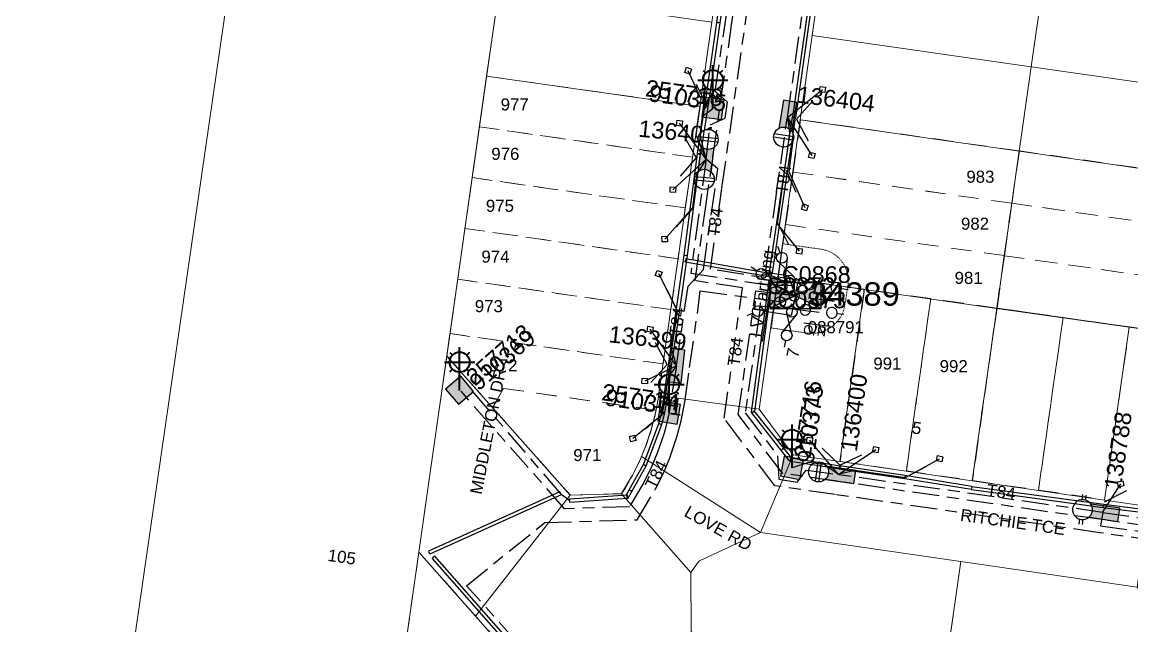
# Model space of a CAD drawing. Header units: metres. Extents: x 300545 to 301772, y 6244522 to 6246099.
# Drawn here: x 300629.5 to 300795.5, y 6245096.2 to 6245186.4 of the extents above; entities that cross this region are included whole.
import ezdxf
from ezdxf.enums import TextEntityAlignment as Align

# ---------------------------------------------------------------- set-up
doc = ezdxf.new("R2010")
doc.units = ezdxf.units.M
for name, pattern in [('Cable Exist UG', [8.2, 4, -1.2, 1.8, -1.2]), ('Dash', [5, 3, -2]), ('HIDDEN', [0.375, 0.25, -0.125]), ('HIDDEN2', [0.1875, 0.125, -0.0625])]:
    doc.linetypes.add(name, pattern=pattern)
doc.layers.get('0').update_dxf_attribs({"color": 6})
for name, color, linetype, lineweight in [('Cadastre Developer_SP_EXT', 9, 'Continuous', 5), ('Cadastre Land Parcels_SP_EXT', 9, 'Continuous', 5), ('Cadastre Other Property_SP_EXT', 9, 'HIDDEN', 5), ('Cadastre Roads_SP_EXT', 9, 'Continuous', 5)]:
    doc.layers.add(name, color=color, linetype=linetype, lineweight=lineweight)
for name, color, linetype in [('Duct_SP_EXT', 7, 'Continuous'), ('Equip_HV_EXT', 7, 'Continuous'), ('Equip_LV_EXT', 7, 'Continuous'), ('Equip_SP_SL_EXT', 7, 'Continuous'), ('Mains_HV_EXT', 7, 'Continuous'), ('Mains_LV_EXT', 7, 'Continuous'), ('Mains_LV_SL_EXT', 7, 'Continuous'), ('Services_SP_EXT', 7, 'Continuous'), ('Sub_SP_EXT', 7, 'Continuous'), ('SupportsUG_SP_LV_EXT', 7, 'Continuous'), ('SupportsUG_SP_LV_SL_EXT', 7, 'Continuous'), ('Trench_SP_EXT', 7, 'Continuous')]:
    doc.layers.add(name, color=color, linetype=linetype)
doc.styles.add('COLUMN_LABEL', font='arial.ttf')
doc.styles.add('iecARIAL', font='arial.ttf', dxfattribs={"height": 2})
doc.styles.add('POLE_LABEL', font='arial.ttf')
doc.styles.get("Standard").update_dxf_attribs({"font": 'arial.ttf'})
doc.styles.add('SWITCH_LABEL', font='arial.ttf', dxfattribs={"height": 2.5})
doc.linetypes.add('Cable E UG', pattern='A,6,-0.5,["E",Standard,S=1.7,R=0,X=0.5,Y=-1],-2.9', length=9.4)

# ---------------------------------------------------------------- blocks, each defined once
blk = doc.blocks.new('SUB_PADMOUNT_EXT')
for points in [[(0, 0), (-3.84, 1.92), (-3.84, -1.92)], [(0, 0), (3.84, 1.92), (3.84, -1.92)]]:
    blk.add_hatch(color=256).paths.add_polyline_path(points)
for p, q in [((3.84, 1.92), (-3.84, -1.92)), ((-3.84, 1.92), (3.84, -1.92))]:
    blk.add_line(p, q)
blk.add_lwpolyline([(-3.84, -1.92), (3.84, -1.92), (3.84, 1.92), (-3.84, 1.92)], close=True)
for tag, height, flags, p in [('ASSET_NUM', 3.5, 8, (2, 2)), ('STREET_CODE', 0.2, 9, (1.5, 0)), ('CONSTRUCTED_VOLTAGE', 0.2, 9, (1.5, -0.2)), ('OPERATING_VOLTAGE', 0.2, 9, (1.5, -0.6)), ('ORIENTATION', 0.2, 9, (1.5, -0.8)), ('OWNED_BY', 0.2, 9, (1.5, -1)), ('OPERATED_BY', 0.2, 9, (1.5, -1.2)), ('SECONDARY_VOLTAGE', 0.2, 9, (1.5, -1.6)), ('NO_PHASES', 0.2, 9, (1.5, -0.4)), ('MAINTAINED_BY', 0.2, 9, (1.5, -1.4)), ('STATE', 0.2, 9, (1.5, -1.8)), ('SUBSTATION_TYPE', 0.2, 9, (1.5, -2.2)), ('STREETNAME', 0.2, 9, (1.5, -3)), ('SUBURB', 0.2, 9, (1.5, -3.2)), ('PARENT', 0.2, 9, (1.5, -2)), ('USAGE', 0.2, 9, (1.5, -2.4)), ('LEGEND', 0.2, 9, (1.5, -2.6)), ('LOCATION', 0.2, 9, (1.5, -2.8)), ('NOTES', 0.2, 9, (1.5, -3.4)), ('Z', 0.2, 1, (1.5, -3.6))]:
    blk.add_attdef(tag, text='', height=height, dxfattribs=dict(flags=flags)).set_placement(p, align=Align.MIDDLE_LEFT)
blk = doc.blocks.new('COLUMN_EXT')
blk.add_hatch(color=256).paths.add_polyline_path([(-1.49, 1.48), (-1.49, -1.49), (1.48, -1.49), (1.48, 1.48)])
blk.add_lwpolyline([(-1.49, -1.49), (1.48, -1.49), (1.48, 1.48), (-1.49, 1.48)], close=True)
for tag, height, style, flags, p in [('ASSET_NUM', 2.5, 'COLUMN_LABEL', 8, (2, 2)), ('STRUCTURE_PLANT_NUMBER', 0.2, 'POLE_LABEL', 9, (1.81, 0.03)), ('STREET_CODE', 0.2, 'COLUMN_LABEL', 9, (1.81, -0.2))]:
    blk.add_attdef(tag, text='', height=height, dxfattribs=dict(style=style, flags=flags)).set_placement(p, align=Align.MIDDLE_LEFT)
at = {"flags": 9}
for tag, p in [('COLUMN_TYPE', (1.81, -0.4)), ('OWNED_BY', (1.81, -0.6)), ('STATE', (1.81, -0.8)), ('USAGE', (1.81, -1)), ('STREETNAME', (1.81, -1.6)), ('LEGEND', (1.81, -1.2)), ('LOCATION', (1.81, -1.4)), ('SUBURB', (1.81, -1.8)), ('NOTES', (1.81, -2))]:
    blk.add_attdef(tag, text='', height=0.2, dxfattribs=at).set_placement(p, align=Align.MIDDLE_LEFT)
at = {"flags": 1}
blk.add_attdef('Z', (1.81, -2.35), '', height=0.2, dxfattribs=at)
blk = doc.blocks.new('PILLAR_EXT')
blk.add_hatch(color=256).paths.add_polyline_path([(-2.475, 0.99), (-2.475, -0.99), (2.475, -0.99), (2.475, 0.99)])
blk.add_lwpolyline([(-2.475, -0.99), (2.475, -0.99), (2.475, 0.99), (-2.475, 0.99)], close=True)
at = {"style": 'iecARIAL', "flags": 8}
blk.add_attdef('ASSET_NUM', (1.5, 3.5), '', height=2.5, dxfattribs=at)
for tag, p, flags in [('OWNED_BY', (0, -0.2), 9), ('STATE', (0, -0.4), 9), ('SUPPORT_TYPE', (0, -0.6), 9), ('STREETNAME', (0, -1.8), 9), ('USAGE', (0, -0.8), 9), ('LEGEND', (0, -1), 9), ('LOCATION', (0, -1.2), 9), ('NOTES', (0, -1.4), 9), ('PARENT', (0, -1.6), 9), ('SUBURB', (0, -2), 1)]:
    blk.add_attdef(tag, p, '', height=0.2, dxfattribs=dict(flags=flags))
blk = doc.blocks.new('SL_LANTERN_EXT')
at = {"lineweight": 40}
for p, q in [((-1.46, 5.68), (-1.06, 5.28)), ((0, 1.97), (0, 6.47)), ((1.46, 5.68), (1.06, 5.28)), ((-2.25, 4.22), (2.25, 4.22)), ((-1.46, 2.76), (-1.06, 3.16)), ((0, 0), (0, 2.72)), ((1.46, 2.76), (1.06, 3.16))]:
    blk.add_line(p, q, dxfattribs=at)
blk.add_circle((0, 4.22), 1.5, dxfattribs=at)
at = {"style": 'iecARIAL', "flags": 8}
blk.add_attdef('ASSET_NUM', (1.5, 1.5), '', height=2.5, dxfattribs=at)
for tag, p, height, flags in [('OPERATING_VOLTAGE', (0.98, -1.65), 0.2, 9), ('ORIENTATION', (0.98, -1.85), 0.2, 9), ('CONSTRUCTED_VOLTAGE', (0.98, -0.65), 0.2, 9), ('CONTROL_TYPE', (0.98, -0.85), 0.2, 9), ('LANTERN_PURPOSE', (0.98, -1.05), 0.2, 9), ('LANTERN_TYPE', (0.98, -1.25), 0.2, 9), ('NO_PHASES', (0.98, -1.45), 0.2, 9), ('LNUMBER', (2.18, -3.25), 2.5, 8), ('OWNED_BY', (0.98, -2.05), 0.2, 9), ('STATE', (0.98, -2.25), 0.2, 9), ('USAGE', (0.98, -2.45), 0.2, 9), ('CEXIST', (0.98, -2.65), 0.2, 9), ('CNEW', (0.98, -2.85), 0.2, 9), ('CNUMBER', (0.98, -3.05), 0.2, 9), ('CREMOVE', (0.98, -3.25), 0.2, 9), ('CREPLACE', (0.98, -3.45), 0.2, 9), ('LKINGHEIGHT', (0.98, -3.65), 0.2, 9), ('LBRACKET', (0.98, -3.85), 0.2, 9), ('LBRACKETVOCAB', (0.98, -4.05), 0.2, 9), ('LCATEGORY', (0.98, -4.25), 0.2, 9), ('LCHARGE1', (0.98, -4.45), 0.2, 9), ('LCHARGE1PERCENT', (0.98, -4.65), 0.2, 9), ('LCHARGE2', (0.98, -4.85), 0.2, 9), ('LCHARGE2PERCENT', (0.98, -5.05), 0.2, 9), ('LCHARGE3', (0.98, -5.25), 0.2, 9), ('LCHARGE3PERCENT', (0.98, -5.45), 0.2, 9), ('LEXIST', (0.98, -5.65), 0.2, 9), ('LLAMP', (0.98, -5.85), 0.2, 9), ('LLAMPVOCAB', (0.98, -6.05), 0.2, 9), ('LMAST', (0.98, -6.25), 0.2, 9), ('LMASTVOCAB', (0.98, -6.45), 0.2, 9), ('LNEW', (0.98, -6.65), 0.2, 9), ('LANTNUMBER', (0.98, -6.85), 0.2, 9), ('LOUTREACH', (0.98, -7.25), 0.2, 9), ('LOUTREACHVOCAB', (0.98, -7.45), 0.2, 9), ('LRATECODE', (0.98, -7.65), 0.2, 9), ('LREMOVE', (0.98, -7.85), 0.2, 9), ('LREPLACE', (0.98, -8.05), 0.2, 9), ('LTYPE', (0.98, -8.25), 0.2, 9), ('LTYPEVOCAB', (0.98, -8.45), 0.2, 9), ('STREETNAME', (0.98, -9.25), 0.2, 9), ('SUBURB', (0.98, -9.45), 0.2, 1), ('LEGEND', (0.98, -8.65), 0.2, 9), ('LOCATION', (0.98, -8.85), 0.2, 9), ('NOTES', (0.98, -9.05), 0.2, 9)]:
    blk.add_attdef(tag, p, '', height=height, dxfattribs=dict(flags=flags))
blk = doc.blocks.new('CCP_EXT')
at = {"flags": 9}
for tag, p in [('LIFE_SUPPORT', (0, -1.6)), ('STATE', (0, -1.8)), ('NOTES', (0, -2))]:
    blk.add_attdef(tag, text='', height=0.2, dxfattribs=at).set_placement(p, align=Align.MIDDLE_LEFT)
blk.add_wipeout([(0, 0.57), (0.57, 0), (0, -0.57), (-0.57, 0)])
blk.add_lwpolyline([(-0.57, 0), (0, 0.57), (0.57, 0), (0, -0.57), (-0.57, 0)])
at = {"flags": 1}
blk.add_attdef('Z', (0, 0), '', height=0.2, dxfattribs=at)
at = {"flags": 9}
for tag, p in [('CCP_TYPE', (0, 0)), ('CONSTRUCTED_VOLTAGE', (0, -0.2)), ('OPERATING_VOLTAGE', (0, -0.6)), ('ORIENTATION', (0, -0.8)), ('OWNED_BY', (0, -1)), ('NO_PHASES', (0, -0.4)), ('USAGE', (0, -1.2)), ('LEGEND', (0, -1.4))]:
    blk.add_attdef(tag, text='', height=0.2, dxfattribs=at).set_placement(p, align=Align.MIDDLE_LEFT)
blk = doc.blocks.new('LV_UG_DFUSE_CLOSED_EXT')
for points in [[(1, 0), (0, 0)], [(5.04, 0.73), (2.16, -0.72)], [(5.05, -0.71), (2.16, 0.72)], [(6.2, 0.01), (7.2, 0.01)]]:
    blk.add_lwpolyline(points)
for centre in [(1.8, 0), (5.4, 0.01)]:
    blk.add_circle(centre, 0.8)
at = {"flags": 9}
for tag, p in [('ACTUAL_STATUS', (0, 0)), ('CONSTRUCTED_VOLTAGE', (0, -0.2)), ('OPERATING_VOLTAGE', (0, -0.6)), ('ORIENTATION', (0, -0.8)), ('STATE', (0, -1)), ('SWITCH_TYPE', (0, -1.2)), ('NO_PHASES', (0, -0.4)), ('USAGE', (0, -1.4)), ('NOTES', (0, -1.6))]:
    blk.add_attdef(tag, text='', height=0.2, dxfattribs=at).set_placement(p, align=Align.MIDDLE_LEFT)
at = {"flags": 1}
blk.add_attdef('Z', (0, 0), '', height=0.2, dxfattribs=at)
blk = doc.blocks.new('LV_UG_LINKS_CLOSED_EXT')
blk.add_wipeout([(-1.06, 1.06), (-1.18, 0.92), (-1.29, 0.76), (-1.37, 0.59), (-1.43, 0.42), (-1.48, 0.23), (-1.49, 0.05), (-1.49, -0.14), (-1.46, -0.33), (-1.41, -0.51), (-1.33, -0.68), (-1.24, -0.84), (-1.12, -0.99), (-0.99, -1.12), (-0.84, -1.24), (-0.68, -1.33), (-0.51, -1.41), (-0.33, -1.46), (-0.14, -1.49), (0.05, -1.49), (0.23, -1.48), (0.42, -1.43), (0.59, -1.37), (0.76, -1.29), (0.92, -1.18), (1.06, -1.06), (1.18, -0.92), (1.29, -0.76), (1.37, -0.59), (1.43, -0.42), (1.48, -0.23), (1.49, -0.05), (1.49, 0.14), (1.46, 0.33), (1.41, 0.51), (1.33, 0.68), (1.24, 0.84), (1.12, 0.99), (0.99, 1.12), (0.84, 1.24), (0.68, 1.33), (0.51, 1.41), (0.33, 1.46), (0.14, 1.49), (-0.05, 1.49), (-0.23, 1.48), (-0.42, 1.43), (-0.59, 1.37), (-0.76, 1.29), (-0.92, 1.18)])
for p, q in [((-0.25, -1.48), (-0.25, 1.48)), ((0.25, -1.48), (0.25, 1.48))]:
    blk.add_line(p, q)
blk.add_circle((0, 0), 1.5)
at = {"flags": 9}
for tag, p in [('ACTUAL_STATUS', (0, 0)), ('CONSTRUCTED_VOLTAGE', (0, -0.2)), ('OPERATING_VOLTAGE', (0, -0.6)), ('ORIENTATION', (0, -0.8)), ('STATE', (0, -1)), ('SWITCH_TYPE', (0, -1.2)), ('NO_PHASES', (0, -0.4)), ('USAGE', (0, -1.4)), ('NOTES', (0, -1.6))]:
    blk.add_attdef(tag, text='', height=0.2, dxfattribs=at).set_placement(p, align=Align.MIDDLE_LEFT)
at = {"flags": 1}
blk.add_attdef('Z', (0, 0), '', height=0.2, dxfattribs=at)
blk = doc.blocks.new('LV_UG_LINKS_OPEN_EXT')
blk.add_wipeout([(-0.25, 1.47), (-0.43, 1.43), (-0.61, 1.36), (-0.77, 1.28), (-0.93, 1.17), (-1.07, 1.05), (-1.19, 0.9), (-1.29, 0.75), (-1.38, 0.58), (-1.44, 0.4), (-1.48, 0.22), (-1.49, 0.03), (-1.49, -0.16), (-1.45, -0.34), (-1.4, -0.52), (-1.32, -0.69), (-1.23, -0.85), (-1.11, -1), (-0.98, -1.13), (-0.83, -1.24), (-0.66, -1.34), (-0.49, -1.41), (-0.31, -1.46), (-0.13, -1.49), (0.06, -1.49), (0.25, -1.47), (0.43, -1.43), (0.61, -1.36), (0.77, -1.28), (0.93, -1.17), (1.07, -1.05), (1.19, -0.9), (1.29, -0.75), (1.38, -0.58), (1.44, -0.4), (1.48, -0.22), (1.49, -0.03), (1.49, 0.16), (1.45, 0.34), (1.4, 0.52), (1.32, 0.69), (1.23, 0.85), (1.11, 1), (0.98, 1.13), (0.83, 1.24), (0.66, 1.34), (0.49, 1.41), (0.31, 1.46), (0.13, 1.49), (-0.06, 1.49)])
for p, q in [((-0.25, 1.47), (-0.25, 2.22)), ((0.25, 1.47), (0.25, 2.22)), ((-0.25, -1.47), (-0.25, -2.22)), ((0.25, -1.47), (0.25, -2.22))]:
    blk.add_line(p, q)
blk.add_lwpolyline([(0, -1.49, 1), (0, 1.49, 1)], format="xyb", close=True)
at = {"flags": 9}
for tag, p in [('ACTUAL_STATUS', (0, 0)), ('CONSTRUCTED_VOLTAGE', (0, -0.2)), ('OPERATING_VOLTAGE', (0, -0.6)), ('ORIENTATION', (0, -0.8)), ('STATE', (0, -1)), ('SWITCH_TYPE', (0, -1.2)), ('NO_PHASES', (0, -0.4)), ('USAGE', (0, -1.4)), ('NOTES', (0, -1.6))]:
    blk.add_attdef(tag, text='', height=0.2, dxfattribs=at).set_placement(p, align=Align.MIDDLE_LEFT)
at = {"flags": 1}
blk.add_attdef('Z', (0, 0), '', height=0.2, dxfattribs=at)
blk = doc.blocks.new('SWG_HOLEC_SU_EXT')
blk.add_line((1.8, -2), (5.8, -2))
for points in [[(1, 0), (0, 0)], [(6.6, 0), (7.6, 0)]]:
    blk.add_lwpolyline(points)
for points in [[(1.8, -0.8, 1), (1.8, 0.8, 1)], [(5.8, -0.8, 1), (5.8, 0.8, 1)]]:
    blk.add_lwpolyline(points, format="xyb", close=True)
at = {"style": 'SWITCH_LABEL', "flags": 8}
blk.add_attdef('ASSET_NUM', text='', height=2.5, rotation=179.9544, dxfattribs=at).set_placement((-2.4, 0), align=Align.MIDDLE_LEFT)
at = {"flags": 1}
blk.add_attdef('Z', (0, 0), '', height=0.2, dxfattribs=at)
at = {"flags": 9}
for tag, p in [('ACTUAL_STATUS', (0, -0.4)), ('CONSTRUCTED_VOLTAGE', (0, -0.6)), ('OPERATING_VOLTAGE', (0, -1)), ('ORIENTATION', (0, -1.2)), ('OWNED_BY', (0, -1.4)), ('NO_PHASES', (0, -0.8)), ('PARENT', (0, -1.6)), ('STATE', (0, -1.8)), ('SWITCH_TYPE', (0, -2)), ('STREETNAME', (0, -2.6)), ('SUBURB', (0, -2.8)), ('USAGE', (0, -2.2)), ('LOCATION', (0, -2.4)), ('NOTES', (0, -3))]:
    blk.add_attdef(tag, text='', height=0.2, dxfattribs=at).set_placement(p, align=Align.MIDDLE_LEFT)
at = {"style": 'SWITCH_LABEL', "flags": 9}
blk.add_attdef('STREET_CODE', text='', height=0.2, dxfattribs=at).set_placement((0, -0.2), align=Align.MIDDLE_LEFT)
blk = doc.blocks.new('SWG_HOLEC_SU_NO_EXT')
blk.add_line((1.8, -2), (5.8, -2))
for points in [[(1, 0), (0, 0)], [(6.6, 0), (7.6, 0)]]:
    blk.add_lwpolyline(points)
for points in [[(1.8, -0.8, 1), (1.8, 0.8, 1)], [(5.8, -0.8, 1), (5.8, 0.8, 1)]]:
    blk.add_lwpolyline(points, format="xyb", close=True)
at = {"insert": (5.31, -3.64), "char_height": 1.4, "width": 3.8863, "attachment_point": 1, "rotation": 180}
blk.add_mtext('{\\fArial|b0|i0|c0|p34;N/O}', dxfattribs=at)
at = {"style": 'SWITCH_LABEL', "flags": 8}
blk.add_attdef('ASSET_NUM', text='', height=2.5, rotation=179.9544, dxfattribs=at).set_placement((-2.4, 0), align=Align.MIDDLE_LEFT)
at = {"flags": 1}
blk.add_attdef('Z', (0, 0), '', height=0.2, dxfattribs=at)
at = {"flags": 9}
for tag, p in [('ACTUAL_STATUS', (0, -0.4)), ('CONSTRUCTED_VOLTAGE', (0, -0.6)), ('OPERATING_VOLTAGE', (0, -1)), ('ORIENTATION', (0, -1.2)), ('OWNED_BY', (0, -1.4)), ('NO_PHASES', (0, -0.8)), ('PARENT', (0, -1.6)), ('STATE', (0, -1.8)), ('SWITCH_TYPE', (0, -2)), ('STREETNAME', (0, -2.6)), ('SUBURB', (0, -2.8)), ('USAGE', (0, -2.2)), ('LOCATION', (0, -2.4)), ('NOTES', (0, -3))]:
    blk.add_attdef(tag, text='', height=0.2, dxfattribs=at).set_placement(p, align=Align.MIDDLE_LEFT)
at = {"style": 'SWITCH_LABEL', "flags": 9}
blk.add_attdef('STREET_CODE', text='', height=0.2, dxfattribs=at).set_placement((0, -0.2), align=Align.MIDDLE_LEFT)

msp = doc.modelspace()

# ---------------------------------------------------------------- linework, layer by layer
at = {"layer": 'Cadastre Developer_SP_EXT', "linetype": 'Dash'}
for points in [[(300778.63, 6245167.21), (300777.55, 6245159.62), (300777.52, 6245159.38), (300809.83, 6245154.78), (300810.94, 6245162.61), (300778.63, 6245167.21)], [(300777.52, 6245159.38), (300776.4, 6245151.54), (300808.71, 6245146.94), (300809.83, 6245154.78), (300777.52, 6245159.38)], [(300776.4, 6245151.54), (300775.29, 6245143.71), (300807.59, 6245139.11), (300808.71, 6245146.94), (300776.4, 6245151.54)], [(300785.17, 6245142.3), (300775.29, 6245143.71), (300771.62, 6245117.93), (300781.49, 6245116.5), (300785.17, 6245142.3)], [(300688.81, 6245107.23), (300684.23, 6245075.03), (300687.03, 6245074.06), (300704.49, 6245089.57), (300688.81, 6245107.23)]]:
    msp.add_lwpolyline(points, close=True, dxfattribs=at)
at = {"layer": 'Cadastre Land Parcels_SP_EXT', "linetype": 'Continuous'}
for points in [[(300712.19, 6245271.27), (300672.75, 6245277.08), (300629.48, 6244978.22), (300669.63, 6244972.56), (300675.61, 6245014.53), (300690.9, 6245121.91), (300712.19, 6245271.27)], [(300782.19, 6245192.36), (300749.45, 6245197.02), (300747.66, 6245184.44), (300780.39, 6245179.77), (300782.19, 6245192.36)], [(300814.63, 6245187.72), (300782.19, 6245192.36), (300780.39, 6245179.77), (300812.82, 6245175.13), (300814.63, 6245187.72)], [(300732.63, 6245186.47), (300700.75, 6245191.02), (300698.95, 6245178.39), (300730.83, 6245173.84), (300732.63, 6245186.47)], [(300780.39, 6245179.77), (300747.66, 6245184.44), (300745.87, 6245171.85), (300778.6, 6245167.18), (300780.39, 6245179.77)], [(300812.82, 6245175.13), (300780.39, 6245179.77), (300778.6, 6245167.18), (300811.01, 6245162.55), (300812.82, 6245175.13)], [(300719.13, 6245115.96), (300719.42, 6245116.4), (300719.7, 6245116.85), (300719.97, 6245117.3), (300720.24, 6245117.76), (300720.49, 6245118.21), (300720.75, 6245118.68), (300720.99, 6245119.14), (300721.23, 6245119.61), (300721.46, 6245120.08), (300721.69, 6245120.56), (300721.91, 6245121.04), (300722.12, 6245121.52), (300722.32, 6245122.01), (300722.52, 6245122.5), (300722.71, 6245122.99), (300722.89, 6245123.48), (300723.07, 6245123.98), (300723.23, 6245124.48), (300723.39, 6245124.98), (300723.55, 6245125.48), (300723.69, 6245125.99), (300723.83, 6245126.5), (300723.96, 6245127.01), (300724.09, 6245127.52), (300724.2, 6245128.03), (300724.31, 6245128.55), (300724.41, 6245129.07), (300724.5, 6245129.58), (300724.59, 6245130.1), (300724.67, 6245130.62), (300730.83, 6245173.84), (300698.95, 6245178.39), (300692.99, 6245136.54), (300711.46, 6245115.73), (300719.13, 6245115.96)], [(300778.6, 6245167.18), (300745.87, 6245171.85), (300742.52, 6245148.35), (300755.43, 6245146.51), (300775.25, 6245143.67), (300778.6, 6245167.18)], [(300811.01, 6245162.55), (300778.6, 6245167.18), (300775.25, 6245143.67), (300795.06, 6245140.84), (300807.63, 6245139.05), (300811.01, 6245162.55)], [(300755.43, 6245146.51), (300742.52, 6245148.35), (300739.7, 6245128.58), (300744.79, 6245121.78), (300751.76, 6245120.77), (300755.43, 6245146.51)], [(300775.25, 6245143.67), (300755.43, 6245146.51), (300751.76, 6245120.77), (300771.57, 6245117.89), (300775.25, 6245143.67)], [(300795.06, 6245140.84), (300775.25, 6245143.67), (300771.57, 6245117.89), (300791.35, 6245115.02), (300795.06, 6245140.84)], [(300804.77, 6245119.13), (300807.63, 6245139.05), (300795.06, 6245140.84), (300791.35, 6245115.02), (300797.96, 6245114.06), (300804.77, 6245119.13)], [(300769.86, 6245105.81), (300739.91, 6245110.16), (300730.78, 6245105.94), (300730.45, 6245105.51), (300730.13, 6245105.07), (300729.8, 6245104.64), (300729.49, 6245104.2), (300729.52, 6245095.35), (300747.25, 6245075.37), (300762.99, 6245057.64), (300769.86, 6245105.81)], [(300715.1, 6245077.58), (300697.29, 6245097.65), (300688.81, 6245107.21), (300682.89, 6245065.67), (300692.09, 6245057.15), (300715.1, 6245077.58)], [(300849.19, 6245091.24), (300798.81, 6245098.58), (300796.25, 6245101.97), (300769.86, 6245105.81), (300749.22, 6244960.98), (300774.42, 6244957.31), (300784.71, 6244955.81), (300792.27, 6244954.71), (300795.48, 6244954.24), (300828.67, 6244949.41), (300849.19, 6245091.24)]]:
    msp.add_lwpolyline(points, close=True, dxfattribs=at)
at = {"layer": 'Cadastre Roads_SP_EXT', "linetype": 'Continuous'}
for points in [[(300711.46, 6245115.73), (300692.99, 6245136.54), (300690.9, 6245121.91), (300688.81, 6245107.21), (300697.29, 6245097.65), (300711.46, 6245115.73)], [(300729.8, 6245104.64), (300730.13, 6245105.07), (300730.45, 6245105.51), (300730.78, 6245105.94), (300739.91, 6245110.16), (300722.12, 6245121.52), (300721.91, 6245121.04), (300721.69, 6245120.56), (300721.46, 6245120.08), (300721.23, 6245119.61), (300720.99, 6245119.14), (300720.75, 6245118.68), (300720.49, 6245118.21), (300720.24, 6245117.76), (300719.97, 6245117.3), (300719.7, 6245116.85), (300719.42, 6245116.4), (300719.13, 6245115.96), (300729.49, 6245104.2), (300729.8, 6245104.64)]]:
    msp.add_lwpolyline(points, close=True, dxfattribs=at)
at = {"layer": 'Duct_SP_EXT'}
for p, q in [((300733.4, 6245186.43), (300736.96, 6245211.8)), ((300733.88, 6245186.37), (300737.43, 6245211.73)), ((300731.61, 6245173.83), (300733.4, 6245186.43)), ((300732.08, 6245173.76), (300733.88, 6245186.37)), ((300733.4, 6245186.43), (300733.64, 6245186.4)), ((300733.88, 6245186.37), (300733.64, 6245186.4)), ((300731.59, 6245173.86), (300731.83, 6245173.82)), ((300731.61, 6245173.83), (300731.84, 6245173.8)), ((300732.07, 6245173.79), (300731.83, 6245173.82)), ((300732.08, 6245173.76), (300731.84, 6245173.8)), ((300744.7, 6245172.24), (300744.93, 6245172.2)), ((300744.73, 6245172.23), (300744.96, 6245172.2)), ((300745.17, 6245172.16), (300744.93, 6245172.2)), ((300745.2, 6245172.17), (300744.96, 6245172.2)), ((300727.31, 6245143.23), (300728.5, 6245151.63)), ((300727.78, 6245143.17), (300728.97, 6245151.56)), ((300728.5, 6245151.63), (300728.74, 6245151.59)), ((300728.5, 6245151.62), (300728.74, 6245151.59)), ((300728.65, 6245150.59), (300728.69, 6245150.82)), ((300741.47, 6245148.35), (300728.65, 6245150.59)), ((300728.73, 6245151.06), (300728.69, 6245150.82)), ((300741.56, 6245148.82), (300728.73, 6245151.06)), ((300728.97, 6245151.56), (300728.74, 6245151.59)), ((300728.97, 6245151.56), (300728.74, 6245151.59)), ((300741.25, 6245149.07), (300741.49, 6245149.03)), ((300741.73, 6245148.99), (300741.49, 6245149.03)), ((300741.47, 6245148.35), (300741.52, 6245148.58)), ((300741.56, 6245148.82), (300741.52, 6245148.58)), ((300738.55, 6245128.13), (300741.04, 6245146.63)), ((300739.05, 6245128.26), (300741.51, 6245146.57)), ((300741.04, 6245146.63), (300741.27, 6245146.6)), ((300741.51, 6245146.57), (300741.27, 6245146.6)), ((300726.15, 6245135.11), (300727.31, 6245143.23)), ((300726.62, 6245135.04), (300727.78, 6245143.17)), ((300727.31, 6245143.23), (300727.54, 6245143.2)), ((300727.78, 6245143.17), (300727.54, 6245143.2)), ((300725.47, 6245130.16), (300726.1, 6245135.05)), ((300725.95, 6245130.09), (300726.58, 6245134.99)), ((300726.1, 6245135.05), (300726.34, 6245135.02)), ((300726.15, 6245135.11), (300726.39, 6245135.08)), ((300726.58, 6245134.99), (300726.34, 6245135.02)), ((300726.62, 6245135.04), (300726.39, 6245135.08)), ((300725.14, 6245128.19), (300725.47, 6245130.16)), ((300725.47, 6245130.16), (300725.71, 6245130.13)), ((300725.61, 6245128.11), (300725.95, 6245130.09)), ((300725.95, 6245130.09), (300725.71, 6245130.13)), ((300724.69, 6245126.44), (300725.14, 6245128.16)), ((300725.14, 6245128.19), (300725.38, 6245128.15)), ((300725.14, 6245128.16), (300725.37, 6245128.1)), ((300725.15, 6245126.3), (300725.6, 6245128.04)), ((300725.6, 6245128.04), (300725.37, 6245128.1)), ((300725.61, 6245128.11), (300725.38, 6245128.15)), ((300738.55, 6245128.13), (300738.8, 6245128.19)), ((300738.61, 6245128.05), (300738.55, 6245128.13)), ((300738.61, 6245128.05), (300738.8, 6245128.19)), ((300744.21, 6245120.95), (300738.61, 6245128.05)), ((300738.99, 6245128.34), (300738.8, 6245128.19)), ((300739.05, 6245128.26), (300738.8, 6245128.19)), ((300744.58, 6245121.25), (300738.99, 6245128.34)), ((300738.99, 6245128.34), (300739.05, 6245128.26)), ((300722.83, 6245120.12), (300725.15, 6245126.3)), ((300724.69, 6245126.44), (300724.92, 6245126.37)), ((300725.15, 6245126.3), (300724.92, 6245126.37)), ((300744.21, 6245120.95), (300744.39, 6245121.1)), ((300744.58, 6245121.25), (300744.39, 6245121.1)), ((300744.39, 6245120.79), (300744.43, 6245121.03)), ((300744.47, 6245121.27), (300744.43, 6245121.03)), ((300720.27, 6245116.55), (300722.39, 6245120.33)), ((300720.69, 6245116.31), (300722.83, 6245120.12)), ((300722.39, 6245120.33), (300722.61, 6245120.23)), ((300722.83, 6245120.12), (300722.61, 6245120.23)), ((300751.65, 6245119.65), (300751.69, 6245119.89)), ((300761.49, 6245118.2), (300751.65, 6245119.65)), ((300751.72, 6245120.13), (300751.69, 6245119.89)), ((300761.56, 6245118.67), (300751.72, 6245120.13)), ((300751.76, 6245119.61), (300751.8, 6245119.85)), ((300751.84, 6245120.09), (300751.8, 6245119.85)), ((300761.49, 6245118.2), (300761.52, 6245118.43)), ((300771.47, 6245116.58), (300761.49, 6245118.2)), ((300761.56, 6245118.67), (300761.52, 6245118.43)), ((300771.54, 6245117.06), (300761.56, 6245118.67)), ((300709.92, 6245116.23), (300690.24, 6245107.38)), ((300710.12, 6245115.79), (300690.44, 6245106.94)), ((300709.92, 6245116.23), (300710.02, 6245116.01)), ((300710.12, 6245115.79), (300710.02, 6245116.01)), ((300711.34, 6245115.19), (300719.95, 6245115.77)), ((300719.82, 6245115.76), (300720.27, 6245116.55)), ((300719.95, 6245115.77), (300719.82, 6245115.76)), ((300719.82, 6245115.76), (300719.97, 6245115.53)), ((300719.95, 6245115.77), (300719.97, 6245115.53)), ((300720.11, 6245115.3), (300720.69, 6245116.31)), ((300720.27, 6245116.55), (300720.48, 6245116.43)), ((300720.69, 6245116.31), (300720.48, 6245116.43)), ((300771.47, 6245116.58), (300771.51, 6245116.82)), ((300771.47, 6245116.58), (300771.51, 6245116.82)), ((300771.54, 6245117.06), (300771.51, 6245116.82)), ((300771.54, 6245117.06), (300771.51, 6245116.82)), ((300711.34, 6245115.19), (300711.35, 6245114.95)), ((300711.37, 6245114.71), (300711.35, 6245114.95)), ((300711.37, 6245114.71), (300719.99, 6245115.29)), ((300719.99, 6245115.29), (300719.97, 6245115.53)), ((300720.11, 6245115.3), (300719.97, 6245115.53)), ((300719.99, 6245115.29), (300720.11, 6245115.3)), ((300791.19, 6245113.91), (300791.22, 6245114.14)), ((300791.19, 6245113.91), (300791.22, 6245114.14)), ((300791.26, 6245114.38), (300791.22, 6245114.14)), ((300791.25, 6245114.38), (300791.22, 6245114.14)), ((300791.25, 6245114.38), (300798.26, 6245113.5)), ((300791.19, 6245113.91), (300798.39, 6245113)), ((300690.24, 6245107.38), (300690.34, 6245107.16)), ((300690.44, 6245106.94), (300690.34, 6245107.16)), ((300690.83, 6245106.29), (300691.01, 6245106.45)), ((300705.27, 6245089.96), (300690.83, 6245106.29)), ((300691.19, 6245106.61), (300691.01, 6245106.45)), ((300705.63, 6245090.28), (300691.19, 6245106.61))]:
    msp.add_line(p, q, dxfattribs=at)
at = {"layer": 'Mains_HV_EXT', "linetype": 'Cable E UG'}
for points in [[(300743.69, 6245147.01), (300741.39, 6245147.31), (300740.85, 6245143.51)], [(300740.85, 6245143.51), (300740.17, 6245138.72)]]:
    msp.add_lwpolyline(points, dxfattribs=at)
at = {"layer": 'Mains_LV_SL_EXT', "linetype": 'Cable Exist UG'}
for points in [[(300727.33, 6245135.08), (300726.25, 6245128.08)], [(300791.05, 6245113.16), (300797.67, 6245112.22)]]:
    msp.add_lwpolyline(points, dxfattribs=at)
at = {"layer": 'Trench_SP_EXT', "linetype": 'Cable Exist UG'}
for points in [[(300730.29, 6245177.17), (300731.89, 6245173.92)], [(300747.75, 6245174.69), (300745.31, 6245171.97), (300747.04, 6245168.73)], [(300727.97, 6245163.43), (300730.35, 6245166.18), (300728.51, 6245169.41)], [(300745.26, 6245161.01), (300743.81, 6245164.29)], [(300727.33, 6245155.85), (300729.69, 6245158.52)], [(300741.52, 6245148.58), (300741.27, 6245146.6)], [(300743.93, 6245147.42), (300741.31, 6245146.66)], [(300743.95, 6245147.43), (300741.52, 6245148.58)], [(300725.92, 6245146.48), (300727.52, 6245143.25)], [(300710.11, 6245115.89), (300696.05, 6245132.21)], [(300722.72, 6245125.62), (300725.43, 6245128.03)], [(300749.14, 6245122.79), (300751.77, 6245120.21), (300755.05, 6245121.78)], [(300764.76, 6245120.05), (300761.58, 6245118.39)], [(300711.35, 6245114.95), (300710.08, 6245115.86)]]:
    msp.add_lwpolyline(points, dxfattribs=at)

# ---------------------------------------------------------------- block references
at = {"layer": 'Equip_HV_EXT'}
ref = msp.add_blockref('SWG_HOLEC_SU_EXT', (300745.5, 6245147.48), dxfattribs=dict(at, rotation=352.588507252674))
ref.add_attrib('ASSET_NUM', 'C0868', dxfattribs={"layer": '0', "height": 2.5, "style": 'SWITCH_LABEL'}).set_placement((300743.11, 6245148.73), align=Align.MIDDLE_LEFT)
ref = msp.add_blockref('SWG_HOLEC_SU_EXT', (300743.17, 6245145.81), dxfattribs=dict(at, rotation=352.9739959261726))
ref.add_attrib('ASSET_NUM', 'C0872', dxfattribs={"layer": '0', "height": 2.5, "style": 'SWITCH_LABEL'}).set_placement((300740.77, 6245147.06), align=Align.MIDDLE_LEFT)
ref = msp.add_blockref('SWG_HOLEC_SU_NO_EXT', (300744.83, 6245143.68), dxfattribs=dict(at, rotation=353.2299715424048))
ref.add_attrib('ASSET_NUM', 'C0873', dxfattribs={"layer": '0', "height": 2.5, "style": 'SWITCH_LABEL'}).set_placement((300742.43, 6245144.93), align=Align.MIDDLE_LEFT)
at = {"layer": 'Equip_LV_EXT'}
for p, rotation in [((300744.56, 6245145.87), 146.70892753279), ((300744.51, 6245145.3), 202.3062053840262), ((300745.02, 6245144.9), 257.2042535521155)]:
    msp.add_blockref('LV_UG_DFUSE_CLOSED_EXT', p, dxfattribs=dict(at, rotation=rotation))
at = {"layer": 'Equip_SP_SL_EXT'}
ref = msp.add_blockref('SL_LANTERN_EXT', (300732.79, 6245173.57), dxfattribs=at)
ref.add_attrib('ASSET_NUM', '257718', dxfattribs={"layer": '0', "height": 2.5, "rotation": 352.2555, "style": 'iecARIAL'}).set_placement((300734.29, 6245175.07), align=Align.MIDDLE_RIGHT)
ref = msp.add_blockref('SL_LANTERN_EXT', (300694.91, 6245131.41), dxfattribs=at)
ref.add_attrib('ASSET_NUM', '257713', dxfattribs={"layer": '0', "height": 2.5, "rotation": 41.186, "style": 'iecARIAL'}).set_placement((300696.41, 6245132.91), align=Align.MIDDLE_LEFT)
ref = msp.add_blockref('SL_LANTERN_EXT', (300726.25, 6245128.08), dxfattribs=at)
ref.add_attrib('ASSET_NUM', '257714', dxfattribs={"layer": '0', "height": 2.5, "rotation": 352.0161, "style": 'iecARIAL'}).set_placement((300727.75, 6245129.58), align=Align.MIDDLE_RIGHT)
ref = msp.add_blockref('SL_LANTERN_EXT', (300744.63, 6245119.83), dxfattribs=at)
ref.add_attrib('ASSET_NUM', '257716', dxfattribs={"layer": '0', "height": 2.5, "rotation": 81.4617, "style": 'iecARIAL'}).set_placement((300746.13, 6245121.33), align=Align.MIDDLE_LEFT)
at = {"layer": 'Sub_SP_EXT'}
ref = msp.add_blockref('SUB_PADMOUNT_EXT', (300745.16, 6245145.57), dxfattribs=at)
ref.add_attrib('ASSET_NUM', '34389', dxfattribs={"layer": '0', "height": 3.5}).set_placement((300747.16, 6245145.82), align=Align.MIDDLE_LEFT)
at = {"layer": 'SupportsUG_SP_LV_EXT'}
ref = msp.add_blockref('PILLAR_EXT', (300743.95, 6245172.18), dxfattribs=dict(at, rotation=80.76781754283918))
ref.add_attrib('ASSET_NUM', '136404', dxfattribs={"layer": '0', "height": 2.5, "rotation": 353.0403, "style": 'iecARIAL'}).set_placement((300745.45, 6245175.68), align=Align.MIDDLE_LEFT)
ref = msp.add_blockref('PILLAR_EXT', (300731.78, 6245165.95), dxfattribs=dict(at, rotation=263.2901631786044))
ref.add_attrib('ASSET_NUM', '136401', dxfattribs={"layer": '0', "height": 2.5, "rotation": 354.366, "style": 'iecARIAL'}).set_placement((300733.28, 6245169.45), align=Align.MIDDLE_RIGHT)
ref = msp.add_blockref('PILLAR_EXT', (300727.33, 6245135.08), dxfattribs=dict(at, rotation=83.71437913277678))
ref.add_attrib('ASSET_NUM', '136399', dxfattribs={"layer": '0', "height": 2.5, "rotation": 353.7144, "style": 'iecARIAL'}).set_placement((300728.83, 6245138.58), align=Align.MIDDLE_RIGHT)
ref = msp.add_blockref('PILLAR_EXT', (300751.57, 6245118.81), dxfattribs=dict(at, rotation=351.8323740169855))
ref.add_attrib('ASSET_NUM', '136400', dxfattribs={"layer": '0', "height": 2.5, "rotation": 82.0206, "style": 'iecARIAL'}).set_placement((300753.07, 6245122.31), align=Align.MIDDLE_LEFT)
ref = msp.add_blockref('PILLAR_EXT', (300791.05, 6245113.16), dxfattribs=dict(at, rotation=351.8696143930645))
ref.add_attrib('ASSET_NUM', '138788', dxfattribs={"layer": '0', "height": 2.5, "rotation": 81.603, "style": 'iecARIAL'}).set_placement((300792.55, 6245116.66), align=Align.MIDDLE_LEFT)
at = {"layer": 'SupportsUG_SP_LV_SL_EXT'}
ref = msp.add_blockref('COLUMN_EXT', (300732.79, 6245173.57), dxfattribs=dict(at, rotation=82.25552563272367))
ref.add_attrib('ASSET_NUM', '910375', dxfattribs={"layer": '0', "height": 2.5, "rotation": 352.2555, "style": 'COLUMN_LABEL'}).set_placement((300734.79, 6245174.32), align=Align.MIDDLE_RIGHT)
ref = msp.add_blockref('COLUMN_EXT', (300694.91, 6245131.41), dxfattribs=dict(at, rotation=219.8326705370719))
ref.add_attrib('ASSET_NUM', '910369', dxfattribs={"layer": '0', "height": 2.5, "rotation": 41.186, "style": 'COLUMN_LABEL'}).set_placement((300696.91, 6245132.16), align=Align.MIDDLE_LEFT)
ref = msp.add_blockref('COLUMN_EXT', (300726.25, 6245128.08), dxfattribs=dict(at, rotation=260.4210037598191))
ref.add_attrib('ASSET_NUM', '910371', dxfattribs={"layer": '0', "height": 2.5, "rotation": 352.251, "style": 'COLUMN_LABEL'}).set_placement((300728.25, 6245128.83), align=Align.MIDDLE_RIGHT)
ref = msp.add_blockref('COLUMN_EXT', (300744.63, 6245119.83), dxfattribs=dict(at, rotation=259.4139739389864))
ref.add_attrib('ASSET_NUM', '910373', dxfattribs={"layer": '0', "height": 2.5, "rotation": 82.8333, "style": 'COLUMN_LABEL'}).set_placement((300746.63, 6245120.58), align=Align.MIDDLE_LEFT)

# ---------------------------------------------------------------- texts
at = {"layer": 'Cadastre Developer_SP_EXT'}
for s, p in [('977', (300701.05, 6245173.26)), ('976', (300699.65, 6245165.87)), ('983', (300770.71, 6245162.45)), ('975', (300698.84, 6245158.11)), ('982', (300769.9, 6245155.43)), ('974', (300698.17, 6245150.5)), ('981', (300768.95, 6245147.33)), ('973', (300697.18, 6245143.1)), ('972', (300699.36, 6245134.25)), ('991', (300756.8, 6245134.52)), ('992', (300766.71, 6245134.13)), ('971', (300711.91, 6245120.84))]:
    msp.add_text(s, height=1.8, dxfattribs=at).set_placement(p)
at = {"layer": 'Cadastre Land Parcels_SP_EXT'}
for s, rotation, p in [('7', 78.8748, (300745.52, 6245136.16)), ('5', 352.0795, (300762.48, 6245124.99)), ('105', 351.7428, (300675.09, 6245105.93))]:
    msp.add_text(s, height=1.8, rotation=rotation, dxfattribs=at).set_placement(p)
at = {"layer": 'Cadastre Other Property_SP_EXT'}
msp.add_text('088791', height=1.8, dxfattribs=at).set_placement((300746.98, 6245139.96))
at = {"layer": 'Cadastre Roads_SP_EXT'}
for s, rotation, p in [('MIDDLETON DR', 78.8787, (300698.2, 6245115.75)), ('LOVE RD', 330.8565, (300728.34, 6245112.7)), ('RITCHIE TCE', 352.0968, (300769.71, 6245111.93))]:
    msp.add_text(s, height=1.8, rotation=rotation, dxfattribs=at).set_placement(p)
at = {"layer": 'Mains_HV_EXT'}
msp.add_text('LV Earthing', height=1.8, rotation=81.8945, dxfattribs=at).set_placement((300740.1, 6245139.27))
at = {"layer": 'Mains_LV_EXT'}
for rotation, p in [(81.8953, (300743.93, 6245160.66)), (82.2738, (300733.73, 6245154.29)), (81.6597, (300728, 6245139.38)), (81.8945, (300736.74, 6245134.91)), (63.8609, (300724.16, 6245116.49)), (351.8696, (300773.63, 6245115.65))]:
    msp.add_text('T84', height=1.8, rotation=rotation, dxfattribs=at).set_placement(p)

# ---------------------------------------------------------------- next in the draw order: block references
at = {"layer": 'Services_SP_EXT'}
for p, rotation in [((300729.1, 6245179.2), 295.9369581255547), ((300749.19, 6245176.4), 218.8168269637375), ((300727.8, 6245171.36), 306.3660394607484), ((300747.59, 6245166.53), 122.8168267886964), ((300726.81, 6245161.41), 42.36603931402683), ((300746.55, 6245158.77), 116.4706916825726), ((300725.59, 6245154.02), 48.1604301958311), ((300745.72, 6245152.21), 129.2894069892131), ((300724.69, 6245148.83), 294.5779490896999), ((300723.41, 6245140.54), 305.7143792097681), ((300722.61, 6245132.8), 41.71437923513382), ((300720.8, 6245124.21), 59.75779843065786), ((300747.26, 6245123.97), 309.8323738675738), ((300757.16, 6245122.55), 213.8323739409939), ((300766.7, 6245121.18), 213.4893010932955), ((300793.79, 6245117.43), 237.3376501935174)]:
    msp.add_blockref('CCP_EXT', p, dxfattribs=dict(at, rotation=rotation))

# ---------------------------------------------------------------- next in the draw order: linework, layer by layer
at = {"layer": 'Cadastre Developer_SP_EXT', "linetype": 'Dash'}
for points in [[(300730.83, 6245173.86), (300698.95, 6245178.4), (300697.87, 6245170.81), (300729.75, 6245166.27), (300730.83, 6245173.86)], [(300729.75, 6245166.27), (300697.87, 6245170.81), (300696.79, 6245163.22), (300728.67, 6245158.68), (300729.75, 6245166.27)], [(300778.6, 6245167.21), (300745.9, 6245171.87), (300744.78, 6245164.04), (300777.49, 6245159.38), (300778.6, 6245167.21)], [(300777.49, 6245159.38), (300744.78, 6245164.04), (300743.74, 6245156.68), (300743.67, 6245156.2), (300776.37, 6245151.55), (300777.49, 6245159.38)], [(300728.67, 6245158.68), (300696.79, 6245163.22), (300695.71, 6245155.62), (300727.59, 6245151.08), (300728.67, 6245158.68)], [(300727.59, 6245151.08), (300695.71, 6245155.62), (300694.62, 6245148.03), (300726.5, 6245143.49), (300727.59, 6245151.08)], [(300776.37, 6245151.55), (300743.67, 6245156.2), (300742.55, 6245148.37), (300775.25, 6245143.72), (300776.37, 6245151.55)], [(300726.5, 6245143.49), (300694.62, 6245148.03), (300693.47, 6245139.91), (300725.35, 6245135.37), (300726.5, 6245143.49)], [(300765.37, 6245145.12), (300755.49, 6245146.53), (300751.82, 6245120.79), (300761.73, 6245119.36), (300765.37, 6245145.12)], [(300775.25, 6245143.72), (300765.37, 6245145.12), (300761.73, 6245119.36), (300771.58, 6245117.93), (300775.25, 6245143.72)], [(300795.07, 6245140.89), (300785.17, 6245142.3), (300781.49, 6245116.5), (300791.39, 6245115.07), (300795.07, 6245140.89)], [(300699.86, 6245128.82), (300711.47, 6245115.75), (300719.14, 6245115.99), (300720.71, 6245118.6), (300721.8, 6245120.81), (300722.61, 6245122.72), (300723.57, 6245125.57), (300724.29, 6245128.45), (300701.45, 6245131.7), (300699.86, 6245128.82)]]:
    msp.add_lwpolyline(points, close=True, dxfattribs=at)
msp.add_lwpolyline([(300725.35, 6245135.37), (300693.47, 6245139.91), (300692.99, 6245136.56), (300699.86, 6245128.82), (300701.45, 6245131.7), (300724.29, 6245128.45), (300724.29, 6245128.45, 0.015483), (300724.68, 6245130.65)], format="xyb", close=True, dxfattribs=at)
at = {"layer": 'Cadastre Other Property_SP_EXT', "linetype": 'HIDDEN2'}
msp.add_lwpolyline([(300743.26, 6245153.32), (300741.54, 6245140.73), (300746.98, 6245139.96), (300746.98, 6245139.96, 0.399419), (300752.53, 6245144.17), (300752.53, 6245144.17), (300752.95, 6245146.9), (300752.95, 6245146.9, 0.44486), (300748.7, 6245152.55), (300748.7, 6245152.55), (300743.26, 6245153.32)], format="xyb", close=True, dxfattribs=at)
at = {"layer": 'Cadastre Roads_SP_EXT', "linetype": 'Continuous'}
for points in [[(300742.52, 6245148.35), (300745.87, 6245171.85), (300747.66, 6245184.44), (300749.45, 6245197.02), (300751.25, 6245209.61), (300753.04, 6245222.2), (300754.83, 6245234.78), (300758.22, 6245258.55), (300743.22, 6245260.73), (300739.83, 6245236.96), (300738.03, 6245224.34), (300736.23, 6245211.72), (300734.43, 6245199.09), (300732.63, 6245186.47), (300730.83, 6245173.84), (300724.67, 6245130.62), (300739.7, 6245128.58), (300742.52, 6245148.35)], [(300797.96, 6245114.06), (300791.35, 6245115.02), (300771.57, 6245117.89), (300751.76, 6245120.77), (300744.79, 6245121.78), (300739.91, 6245110.16), (300769.86, 6245105.81), (300796.25, 6245101.97), (300797.96, 6245114.06)]]:
    msp.add_lwpolyline(points, close=True, dxfattribs=at)
at = {"layer": 'Duct_SP_EXT'}
for p, q in [((300744.73, 6245172.23), (300750.11, 6245210)), ((300745.2, 6245172.17), (300750.58, 6245209.94)), ((300722.39, 6245120.33), (300724.69, 6245126.44))]:
    msp.add_line(p, q, dxfattribs=at)
at = {"layer": 'Mains_LV_EXT', "linetype": 'Cable Exist UG'}
for points in [[(300743.95, 6245172.18), (300749.29, 6245209.99)], [(300706.09, 6245090.88), (300703.46, 6245093.75), (300703.46, 6245093.75), (300695.94, 6245102.21), (300707.66, 6245111.65), (300707.66, 6245111.65), (300721.45, 6245112.05), (300724.22, 6245116.69), (300725.44, 6245119.15), (300726.35, 6245121.3), (300727.42, 6245124.44), (300728.03, 6245126.88), (300728.43, 6245128.91), (300728.43, 6245128.91), (300728.63, 6245130.02), (300729.31, 6245134.81), (300730.47, 6245142.92), (300730.91, 6245146.28), (300742.69, 6245144.7), (300745.16, 6245145.57)], [(300791.14, 6245113.15), (300790.77, 6245111.18), (300790.77, 6245111.18), (300799.16, 6245109.99), (300808.48, 6245116.99), (300808.95, 6245120.24), (300807.07, 6245121.25), (300809.52, 6245138.47)]]:
    msp.add_lwpolyline(points, dxfattribs=at)
at = {"layer": 'Mains_LV_SL_EXT', "linetype": 'Cable Exist UG'}
msp.add_lwpolyline([(300726.25, 6245128.08), (300725.64, 6245125.57), (300725.64, 6245125.57), (300725.5, 6245125.01), (300724.48, 6245122.01), (300723.62, 6245119.98), (300722.46, 6245117.65), (300720.3, 6245114.02), (300710.59, 6245113.72), (300694.96, 6245131.45)], dxfattribs=at)
at = {"layer": 'Services_SP_EXT'}
for points in [[(300743.95, 6245172.18), (300749.19, 6245176.4)], [(300727.33, 6245135.08), (300726.66, 6245137.54), (300727.49, 6245143.31), (300724.69, 6245148.83)], [(300727.33, 6245135.08), (300723.41, 6245140.54)], [(300727.33, 6245135.08), (300726.07, 6245133.32), (300726.07, 6245133.32), (300725.66, 6245130.49), (300725.27, 6245128.24), (300725.14, 6245127.7), (300720.8, 6245124.21)], [(300727.33, 6245135.08), (300722.61, 6245132.8)], [(300751.57, 6245118.81), (300757.16, 6245122.55)], [(300751.49, 6245118.89), (300754.03, 6245119.49), (300761.58, 6245118.37), (300766.7, 6245121.18)], [(300791.05, 6245113.16), (300793.79, 6245117.43)]]:
    msp.add_lwpolyline(points, dxfattribs=at)
at = {"layer": 'Trench_SP_EXT', "linetype": 'Cable Exist UG'}
for points in [[(300744.17, 6245153.16), (300742.57, 6245156.35)], [(300723.49, 6245132.59), (300725.93, 6245135.26), (300724.21, 6245138.54)], [(300794.68, 6245116.38), (300791.3, 6245114.71)]]:
    msp.add_lwpolyline(points, dxfattribs=at)

# ---------------------------------------------------------------- next in the draw order: block references
at = {"layer": 'Equip_LV_EXT', "rotation": 109.5155521901593}
msp.add_blockref('LV_UG_DFUSE_CLOSED_EXT', (300744.93, 6245146.15), dxfattribs=at)

# ---------------------------------------------------------------- next in the draw order: block references
at = {"layer": 'Equip_LV_EXT'}
for name, p, rotation in [('LV_UG_LINKS_CLOSED_EXT', (300732.08, 6245168.93), 84.36603934138405), ('LV_UG_LINKS_CLOSED_EXT', (300743.38, 6245169.28), 81.38435179685082), ('LV_UG_LINKS_CLOSED_EXT', (300731.49, 6245162.96), 84.36603934138405), ('LV_UG_LINKS_CLOSED_EXT', (300748.6, 6245119.23), 351.8323740169855), ('LV_UG_LINKS_OPEN_EXT', (300788.08, 6245113.59), 351.8696143930645)]:
    msp.add_blockref(name, p, dxfattribs=dict(at, rotation=rotation))

# ---------------------------------------------------------------- next in the draw order: linework, layer by layer
at = {"layer": 'Duct_SP_EXT'}
for p, q in [((300730.51, 6245166.85), (300731.59, 6245173.86)), ((300730.98, 6245166.77), (300732.07, 6245173.79)), ((300741.25, 6245149.07), (300744.7, 6245172.24)), ((300741.73, 6245148.99), (300745.17, 6245172.16)), ((300728.5, 6245151.62), (300730.47, 6245166.79)), ((300728.97, 6245151.56), (300730.95, 6245166.72)), ((300730.47, 6245166.79), (300730.71, 6245166.75)), ((300730.51, 6245166.85), (300730.75, 6245166.81)), ((300730.95, 6245166.72), (300730.71, 6245166.75)), ((300730.98, 6245166.77), (300730.75, 6245166.81)), ((300751.76, 6245119.61), (300744.39, 6245120.79)), ((300751.84, 6245120.09), (300744.47, 6245121.27)), ((300771.47, 6245116.58), (300791.19, 6245113.91)), ((300771.54, 6245117.06), (300791.26, 6245114.38))]:
    msp.add_line(p, q, dxfattribs=at)
at = {"layer": 'Mains_HV_EXT', "linetype": 'Cable Exist UG'}
for points in [[(300799.31, 6245108.87), (300790.67, 6245110.12), (300751.1, 6245115.84), (300742.07, 6245117.15), (300734.49, 6245127.24), (300737.22, 6245146.74), (300737.22, 6245146.74), (300730.15, 6245147.79), (300731.64, 6245158.25), (300735.6, 6245186.06), (300740.97, 6245223.77), (300740.97, 6245223.77), (300746.34, 6245261.54), (300739.76, 6245270.33), (300732.4, 6245271.39), (300712.6, 6245274.24), (300714.61, 6245288.2), (300714.61, 6245288.2), (300701.33, 6245290.12)], [(300745.16, 6245145.57), (300745.5, 6245147.48), (300732.41, 6245149.52), (300732.41, 6245149.52), (300734.15, 6245161.71), (300734.15, 6245161.71), (300748.44, 6245262.08), (300742.58, 6245269.9), (300748.82, 6245269), (300798, 6245261.83), (300845.49, 6245254.98), (300845.49, 6245254.98), (300872.35, 6245251.08), (300881.11, 6245249.8), (300881.11, 6245249.8), (300883.72, 6245250.44)], [(300826.37, 6245149.53), (300826.93, 6245151.32), (300819.77, 6245152.27), (300819.77, 6245152.27), (300819.07, 6245147.38), (300811.85, 6245147.78), (300811.85, 6245147.78), (300811.68, 6245146.52), (300810.56, 6245138.69), (300809.16, 6245128.82), (300809.16, 6245128.82), (300807.55, 6245117.54), (300798.78, 6245110.97), (300790.96, 6245112.1), (300751.39, 6245117.82), (300751.39, 6245117.82), (300743.18, 6245119.01), (300736.59, 6245127.78), (300739.21, 6245146.31), (300743.17, 6245145.81), (300745.16, 6245145.57)]]:
    msp.add_lwpolyline(points, dxfattribs=at)
at = {"layer": 'Mains_LV_EXT', "linetype": 'Cable Exist UG'}
for points in [[(300731.78, 6245165.95), (300732.37, 6245171.09), (300734.62, 6245172.09), (300734.62, 6245172.09), (300734.96, 6245174.5), (300733.15, 6245176.12), (300733.15, 6245176.12), (300734.61, 6245186.2), (300738.19, 6245211.36)], [(300745.16, 6245145.57), (300744.1, 6245148.52), (300740.64, 6245149.05), (300740.64, 6245149.05), (300743.91, 6245172.11)], [(300727.33, 6245135.08), (300729.08, 6245147.01), (300731.39, 6245149.5), (300731.39, 6245149.5), (300733.54, 6245164.52), (300731.78, 6245165.95)], [(300731.78, 6245165.95), (300729.48, 6245148.95), (300742.79, 6245146.91), (300745.16, 6245145.57)], [(300745.16, 6245145.57), (300744.51, 6245142.62), (300739.79, 6245143.34), (300739.79, 6245143.34), (300737.64, 6245128.05), (300742.47, 6245121.62), (300742.65, 6245118.13), (300742.65, 6245118.13), (300745.38, 6245117.7), (300746.76, 6245119.5), (300751.57, 6245118.81)], [(300791.09, 6245113.16), (300751.57, 6245118.81)]]:
    msp.add_lwpolyline(points, dxfattribs=at)
at = {"layer": 'Mains_LV_SL_EXT', "linetype": 'Cable Exist UG'}
for points in [[(300731.78, 6245165.95), (300730.89, 6245169.58), (300731.25, 6245172.38), (300732.79, 6245173.57)], [(300751.57, 6245118.81), (300749.43, 6245120.34), (300747.08, 6245120.64), (300744.63, 6245119.83)]]:
    msp.add_lwpolyline(points, dxfattribs=at)
at = {"layer": 'Services_SP_EXT'}
for points in [[(300731.78, 6245165.95), (300730.27, 6245169.55), (300731.03, 6245174.93), (300729.1, 6245179.2)], [(300743.95, 6245172.18), (300744.26, 6245169.87), (300742.4, 6245156.33), (300745.72, 6245152.21)], [(300743.95, 6245172.18), (300747.59, 6245166.53)], [(300743.95, 6245172.18), (300744.84, 6245169.54), (300744.15, 6245164.14), (300746.55, 6245158.77)], [(300731.78, 6245165.95), (300727.8, 6245171.36)], [(300731.78, 6245165.95), (300730.34, 6245163.7), (300729.76, 6245158.7), (300725.59, 6245154.02)], [(300731.78, 6245165.95), (300726.81, 6245161.41)], [(300751.57, 6245118.81), (300747.26, 6245123.97)]]:
    msp.add_lwpolyline(points, dxfattribs=at)

doc.saveas('drawing.dxf')
